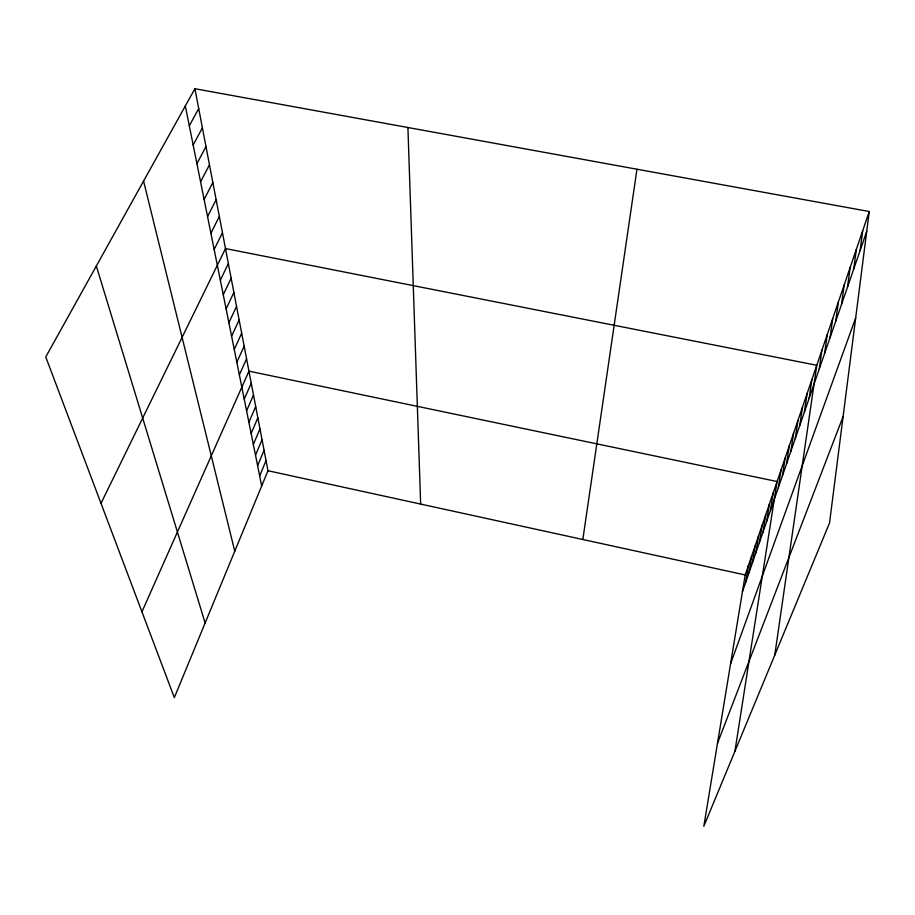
<?xml version="1.0" encoding="UTF-8"?>
<svg xmlns="http://www.w3.org/2000/svg" width="915" height="915" viewBox="0 0 915 915"><rect width="100%" height="100%" fill="white"/><g stroke="black" fill="none" stroke-linecap="round" stroke-linejoin="round"><path stroke-width="1.37" d="M869.25 211.525L829.528 523.003L703.829 826.279L745.199 574.963L869.25 211.525L194.918 88.721L45.75 356.964L174.33 697.607L267.981 470.733L194.918 88.721M860.123 250.481L862.685 230.763M853.729 269.021L856.326 249.406M847.542 286.99L850.161 267.466M841.525 304.398L844.179 285M835.704 321.302L838.369 302.007M830.054 337.704L832.73 318.512M824.552 353.625L827.263 334.547M819.222 369.088L821.945 350.136M774.753 655.174L816.775 365.279L225.49 248.571L101.005 503.353M582.832 539.507L636.966 169.229M809.146 398.3L811.891 379.576M804.388 412.105L807.144 393.496M795.238 438.651L798.006 420.271M799.756 425.555L802.512 407.061M790.835 451.415L793.602 433.15M782.359 475.972L785.15 457.935M786.545 463.848L789.325 445.697M778.288 487.798L781.067 469.875M770.43 510.593L773.209 492.911M734.917 751.284L777.087 481.53L248.937 371.147L141.939 611.803M762.938 532.313L765.718 514.859M766.633 521.584L769.424 504.016M759.324 542.801L762.104 525.45M752.336 563.057L755.115 545.935M755.79 553.037L758.569 535.813M745.668 582.398L748.436 565.504M748.962 572.836L751.73 555.828M742.431 591.753L866.722 231.346M730.582 663.798L855.674 317.94M717.486 743.335L843.092 416.588M259.677 475.914L266.036 460.6M257.607 465.655L264.058 450.249M255.502 455.167L262.045 439.68M253.341 444.45L259.974 428.883M251.145 433.493L257.858 417.835M248.891 422.284L255.708 406.557M246.593 410.835L253.501 395.017M244.236 399.112L251.236 383.213M239.364 374.853L246.57 358.794M236.836 362.294L244.156 346.144M234.251 349.427L241.674 333.209M231.598 336.251L239.135 319.953M228.887 322.755L236.539 306.376M226.108 308.915L233.885 292.457M223.26 294.733L231.152 278.194M220.332 280.184L228.361 263.577M214.167 249.475L222.459 232.719M210.908 233.256L219.337 216.42M207.556 216.592L216.134 199.687M204.114 199.447L212.852 182.485M200.568 181.822L209.466 164.792M196.919 163.682L205.978 146.594M193.168 145.016L202.398 127.86M189.302 125.79L198.715 108.588M267.981 470.733L745.199 574.963M96.338 265.99L205.132 623.001M143.575 181.044L234.766 551.207M185.322 105.968L261.69 485.968M407.907 127.517L420.66 504.085"/></g></svg>
